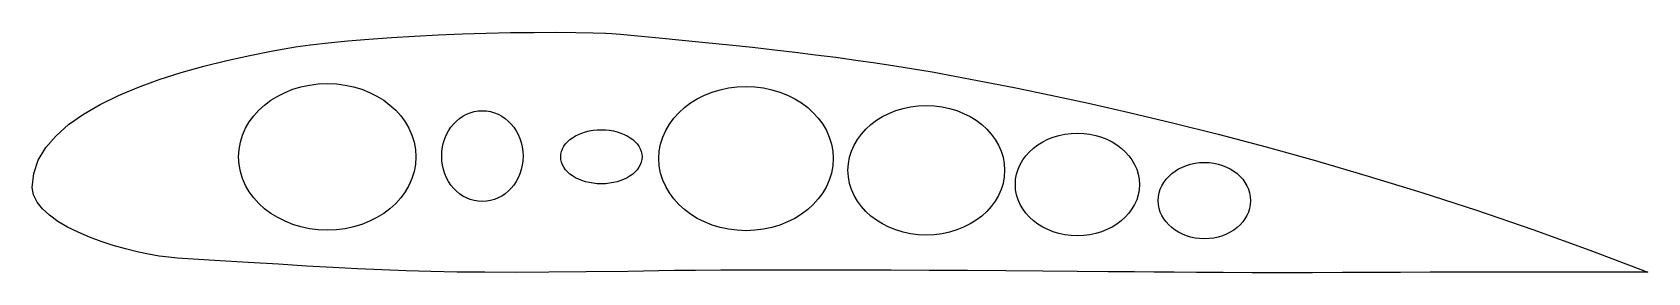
# Model space of a CAD drawing. Extents: x 0 to 175, y 0 to 26.
import ezdxf

# ---------------------------------------------------------------- set-up
doc = ezdxf.new("R2010")
doc.units = 0
doc.layers.add('profile', color=7, linetype='CONTINUOUS')

msp = doc.modelspace()

# ---------------------------------------------------------------- linework, layer by layer
at = {"layer": 'profile', "color": 7}
for p, q in [((26.266144, 24.236388), (28.723188, 24.659129)), ((28.723188, 24.659129), (30.377625, 24.895125)), ((30.377625, 24.895125), (32.286502, 25.115851)), ((32.286502, 25.115851), (34.409309, 25.320484)), ((34.409309, 25.320484), (36.705583, 25.508186)), ((36.705583, 25.508186), (39.134827, 25.678129)), ((39.134827, 25.678129), (41.656553, 25.82948)), ((41.656553, 25.82948), (44.230289, 25.961409)), ((44.230289, 25.961409), (46.815538, 26.073085)), ((46.815538, 26.073085), (49.429254, 26.158534)), ((49.429254, 26.158534), (52.055568, 26.214721)), ((52.055568, 26.214721), (54.604762, 26.245222)), ((54.604762, 26.245222), (56.987125, 26.253614)), ((56.987125, 26.253614), (59.162167, 26.239065)), ((59.162167, 26.239065), (61.023765, 26.206618)), ((61.023765, 26.206618), (62.416564, 26.165725)), ((62.416564, 26.165725), (63.053927, 26.137569)), ((63.053927, 26.137568), (64.00992, 26.049957)), ((64.00992, 26.049957), (65.888978, 25.875064)), ((65.888978, 25.875064), (68.19233, 25.656658)), ((68.19233, 25.656658), (70.683768, 25.415008)), ((70.683768, 25.415008), (73.22554, 25.161569)), ((73.22554, 25.161569), (75.811174, 24.896043)), ((75.811174, 24.896043), (78.33574, 24.626948)), ((78.33574, 24.626948), (80.694308, 24.3628)), ((18.776623, 22.571806), (21.265502, 23.19388)), ((21.265502, 23.19388), (23.771123, 23.748358)), ((23.771123, 23.748358), (26.266144, 24.236388)), ((80.694308, 24.3628), (82.929638, 24.098891)), ((82.929638, 24.098891), (85.150126, 23.82465)), ((85.150126, 23.82465), (87.349305, 23.539773)), ((87.349305, 23.539773), (89.520704, 23.243966)), ((89.520704, 23.243966), (91.657851, 22.936931)), ((91.657851, 22.936931), (93.754278, 22.618371)), ((11.68415, 20.288451), (13.958588, 21.120246)), ((13.958588, 21.120246), (16.331863, 21.88098)), ((16.331863, 21.88098), (18.776623, 22.571806)), ((93.754278, 22.618371), (95.803513, 22.287989)), ((95.803513, 22.287989), (97.799085, 21.945487)), ((97.799085, 21.945487), (100.440931, 21.467408)), ((100.440931, 21.467408), (103.481998, 20.893427)), ((7.541255, 18.407071), (9.535918, 19.384445)), ((9.535918, 19.384445), (11.68415, 20.288451)), ((26.062644, 18.874311), (26.803281, 19.332445)), ((26.803281, 19.332445), (27.596511, 19.731073)), ((27.596511, 19.731073), (28.4375, 20.066193)), ((28.4375, 20.066193), (29.321411, 20.333805)), ((29.321411, 20.333805), (30.24341, 20.529909)), ((30.24341, 20.529909), (31.198659, 20.650506)), ((31.198659, 20.650506), (32.182323, 20.691593)), ((32.182323, 20.691593), (33.165987, 20.650506)), ((33.165987, 20.650506), (34.121236, 20.529909)), ((34.121236, 20.529909), (35.043235, 20.333805)), ((35.043235, 20.333805), (35.927146, 20.066193)), ((35.927146, 20.066193), (36.768136, 19.731073)), ((36.768136, 19.731073), (37.561366, 19.332445)), ((37.561366, 19.332445), (38.302003, 18.874311)), ((72.325742, 19.034882), (73.105752, 19.426866)), ((73.105752, 19.426866), (73.932725, 19.7564)), ((73.932725, 19.7564), (74.801904, 20.019552)), ((74.801904, 20.019552), (75.708536, 20.212388)), ((75.708536, 20.212388), (76.647864, 20.330974)), ((76.647864, 20.330974), (77.615134, 20.371377)), ((77.615134, 20.371377), (78.582404, 20.330974)), ((78.582404, 20.330974), (79.521732, 20.212388)), ((79.521732, 20.212388), (80.428364, 20.019552)), ((80.428364, 20.019552), (81.297544, 19.7564)), ((81.297544, 19.7564), (82.124517, 19.426866)), ((82.124517, 19.426866), (82.904526, 19.034882)), ((103.481998, 20.893427), (106.899913, 20.218935)), ((106.899913, 20.218935), (110.672306, 19.439327)), ((110.672306, 19.439327), (114.776805, 18.549989)), ((5.727539, 17.35517), (7.541255, 18.407071)), ((24.204661, 17.182868), (24.758498, 17.795522)), ((24.758498, 17.795522), (25.379438, 18.36067)), ((25.379438, 18.36067), (26.062644, 18.874311)), ((38.302003, 18.874311), (38.985208, 18.36067)), ((38.985208, 18.36067), (39.606148, 17.795522)), ((39.606148, 17.795522), (40.159986, 17.182868)), ((47.697573, 17.517689), (48.120694, 17.639177)), ((48.120694, 17.639177), (48.559077, 17.713879)), ((48.559077, 17.713879), (49.010502, 17.73933)), ((49.010502, 17.73933), (49.461923, 17.713879)), ((49.461923, 17.713879), (49.900307, 17.639177)), ((49.900307, 17.639177), (50.32343, 17.517689)), ((70.31504, 17.523574), (70.925631, 18.079303)), ((70.925631, 18.079303), (71.597449, 18.584383)), ((71.597449, 18.584383), (72.325742, 19.034882)), ((82.904526, 19.034882), (83.632819, 18.584383)), ((83.632819, 18.584383), (84.304638, 18.079303)), ((84.304638, 18.079303), (84.915229, 17.523574)), ((93.126484, 17.455651), (93.869358, 17.751673)), ((93.869358, 17.751673), (94.650146, 17.988064)), ((94.650146, 17.988064), (95.464578, 18.161289)), ((95.464578, 18.161289), (96.308381, 18.267816)), ((96.308381, 18.267816), (97.177285, 18.30411)), ((97.177285, 18.30411), (98.046188, 18.267816)), ((98.046188, 18.267816), (98.889991, 18.161289)), ((98.889991, 18.161289), (99.704424, 17.988064)), ((99.704424, 17.988064), (100.485212, 17.751673)), ((100.485212, 17.751673), (101.228086, 17.455651)), ((114.776805, 18.549989), (119.19104, 17.546312)), ((119.19104, 17.546312), (123.892641, 16.423686)), ((2.75234, 15.023196), (4.122101, 16.2276)), ((4.122101, 16.2276), (5.727539, 17.35517)), ((22.99412, 15.09987), (23.317635, 15.831041)), ((23.317635, 15.831041), (23.722761, 16.526707)), ((23.722761, 16.526707), (24.204661, 17.182868)), ((40.159986, 17.182868), (40.641885, 16.526707)), ((40.641885, 16.526707), (41.047011, 15.831041)), ((41.047011, 15.831041), (41.370526, 15.09987)), ((45.349395, 15.565801), (45.603561, 15.945302)), ((45.603561, 15.945302), (45.888523, 16.29539)), ((45.888523, 16.29539), (46.20206, 16.613576)), ((46.20206, 16.613576), (46.541952, 16.89737)), ((46.541952, 16.89737), (46.905982, 17.144309)), ((46.905982, 17.144309), (47.291927, 17.351903)), ((47.291927, 17.351903), (47.697573, 17.517689)), ((50.32343, 17.517689), (50.729073, 17.351903)), ((50.729073, 17.351903), (51.115021, 17.144309)), ((51.115021, 17.144309), (51.479049, 16.89737)), ((51.479049, 16.89737), (51.818944, 16.613576)), ((51.818944, 16.613576), (52.132479, 16.29539)), ((52.132479, 16.29539), (52.417442, 15.945302)), ((52.417442, 15.945302), (52.671607, 15.565801)), ((68.898191, 15.591834), (69.296565, 16.275906)), ((69.296565, 16.275906), (69.770433, 16.92113)), ((69.770433, 16.92113), (70.31504, 17.523574)), ((84.915229, 17.523574), (85.459836, 16.92113)), ((85.459836, 16.92113), (85.933704, 16.275906)), ((85.933704, 16.275906), (86.332077, 15.591834)), ((90.619573, 15.745914), (91.16807, 16.245128)), ((91.16807, 16.245128), (91.771568, 16.698844)), ((91.771568, 16.698844), (92.425797, 17.103529)), ((92.425797, 17.103529), (93.126484, 17.455651)), ((101.228086, 17.455651), (101.928772, 17.103529)), ((101.928772, 17.103529), (102.583002, 16.698844)), ((102.583002, 16.698844), (103.1865, 16.245128)), ((103.1865, 16.245128), (103.734997, 15.745914)), ((123.892641, 16.423686), (128.859235, 15.177504)), ((1.645599, 13.74081), (2.75234, 15.023196)), ((22.611262, 13.54701), (22.75705, 14.337192)), ((22.75705, 14.337192), (22.99412, 15.09987)), ((41.370526, 15.09987), (41.607596, 14.337192)), ((41.607596, 14.337192), (41.753385, 13.54701)), ((44.685057, 13.80299), (44.793853, 14.27543)), ((44.793853, 14.27543), (44.942321, 14.728388)), ((44.942321, 14.728388), (45.128241, 15.159325)), ((45.128241, 15.159325), (45.349395, 15.565801)), ((52.671607, 15.565801), (52.892762, 15.159325)), ((52.892762, 15.159325), (53.07868, 14.728388)), ((53.07868, 14.728388), (53.227148, 14.27543)), ((53.227148, 14.27543), (53.335944, 13.80299)), ((57.852536, 13.879825), (58.038457, 14.136314)), ((58.038457, 14.136314), (58.259609, 14.378249)), ((58.259609, 14.378249), (58.513777, 14.604131)), ((58.513777, 14.604131), (58.79874, 14.812513)), ((58.79874, 14.812513), (59.112275, 15.001895)), ((59.112275, 15.001895), (59.452167, 15.170805)), ((59.452167, 15.170805), (59.816197, 15.31777)), ((59.816197, 15.31777), (60.202143, 15.441341)), ((60.202143, 15.441341), (60.607788, 15.54002)), ((60.607788, 15.54002), (61.030909, 15.612334)), ((61.030909, 15.612334), (61.469293, 15.656784)), ((61.469293, 15.656784), (61.920717, 15.672024)), ((61.920717, 15.672024), (62.372139, 15.656784)), ((62.372139, 15.656784), (62.810522, 15.612334)), ((62.810522, 15.612334), (63.233646, 15.54002)), ((63.233646, 15.54002), (63.639289, 15.441341)), ((63.639289, 15.441341), (64.025237, 15.31777)), ((64.025237, 15.31777), (64.389264, 15.170805)), ((64.389264, 15.170805), (64.729159, 15.001895)), ((64.729159, 15.001895), (65.042695, 14.812513)), ((65.042695, 14.812513), (65.327657, 14.604131)), ((65.327657, 14.604131), (65.581822, 14.378249)), ((65.581822, 14.378249), (65.802977, 14.136314)), ((65.802977, 14.136314), (65.988895, 13.879825)), ((68.20359, 13.345871), (68.346949, 14.122883)), ((68.346949, 14.122883), (68.580068, 14.872849)), ((68.580068, 14.872849), (68.898191, 15.591834)), ((86.332077, 15.591834), (86.650201, 14.872849)), ((86.650201, 14.872849), (86.883319, 14.122883)), ((86.883319, 14.122883), (87.026678, 13.345871)), ((89.34681, 14.010622), (89.704672, 14.625127)), ((89.704672, 14.625127), (90.130349, 15.204736)), ((90.130349, 15.204736), (90.619573, 15.745914)), ((103.734997, 15.745914), (104.22422, 15.204736)), ((104.22422, 15.204736), (104.649898, 14.625127)), ((104.649898, 14.625127), (105.007759, 14.010622)), ((108.809416, 13.676709), (109.28766, 14.036258)), ((109.28766, 14.036258), (109.806106, 14.356952)), ((109.806106, 14.356952), (110.361367, 14.635991)), ((110.361367, 14.635991), (110.950059, 14.870575)), ((110.950059, 14.870575), (111.568797, 15.057904)), ((111.568797, 15.057904), (112.214196, 15.195176)), ((112.214196, 15.195176), (112.882871, 15.279594)), ((112.882871, 15.279594), (113.571436, 15.308355)), ((113.571436, 15.308355), (114.26, 15.279594)), ((114.26, 15.279594), (114.928675, 15.195176)), ((114.928675, 15.195176), (115.574074, 15.057904)), ((115.574074, 15.057904), (116.192812, 14.870575)), ((116.192812, 14.870575), (116.781504, 14.635991)), ((116.781504, 14.635991), (117.336765, 14.356952)), ((117.336765, 14.356952), (117.855211, 14.036258)), ((117.855211, 14.036258), (118.333455, 13.676709)), ((128.859235, 15.177504), (134.068443, 13.803151)), ((0.330641, 10.937472), (0.829245, 12.379288)), ((0.829245, 12.379288), (1.645599, 13.74081)), ((22.561591, 12.733324), (22.611262, 13.54701)), ((22.611262, 11.919637), (22.561591, 12.733324)), ((41.753385, 13.54701), (41.803055, 12.733324)), ((41.803055, 12.733324), (41.753385, 11.919637)), ((44.595358, 12.809444), (44.618152, 13.313481)), ((44.618152, 12.305406), (44.595358, 12.809444)), ((44.618152, 13.313481), (44.685057, 13.80299)), ((44.685057, 11.815897), (44.618152, 12.305406)), ((53.335944, 13.80299), (53.40285, 13.313481)), ((53.40285, 12.305406), (53.335944, 11.815897)), ((53.40285, 13.313481), (53.425634, 12.809444)), ((53.425634, 12.809444), (53.40285, 12.305406)), ((57.505582, 12.737663), (57.528366, 13.037663)), ((57.528366, 12.437664), (57.505582, 12.737663)), ((57.528366, 13.037663), (57.595272, 13.329026)), ((57.595272, 12.1463), (57.528366, 12.437664)), ((57.595272, 13.329026), (57.704068, 13.610229)), ((57.704068, 13.610229), (57.852536, 13.879825)), ((65.988895, 13.879825), (66.137363, 13.610229)), ((66.137363, 13.610229), (66.246159, 13.329026)), ((66.246159, 13.329026), (66.313065, 13.037663)), ((66.313065, 12.437664), (66.246159, 12.1463)), ((66.313065, 13.037663), (66.335849, 12.737663)), ((66.335849, 12.737663), (66.313065, 12.437664)), ((68.154747, 12.545745), (68.20359, 13.345871)), ((68.20359, 11.74562), (68.154747, 12.545745)), ((87.026678, 13.345871), (87.075521, 12.545745)), ((87.075521, 12.545745), (87.026678, 11.74562)), ((88.722847, 11.993062), (88.851627, 12.691056)), ((88.851627, 12.691056), (89.061038, 13.364754)), ((89.061038, 13.364754), (89.34681, 14.010622)), ((105.007759, 14.010622), (105.293531, 13.364754)), ((105.293531, 13.364754), (105.502943, 12.691056)), ((105.502943, 12.691056), (105.631723, 11.993062)), ((107.366154, 11.905968), (107.649742, 12.392935)), ((107.649742, 12.392935), (107.987072, 12.852247)), ((107.987072, 12.852247), (108.374758, 13.281105)), ((108.374758, 13.281105), (108.809416, 13.676709)), ((118.333455, 13.676709), (118.768113, 13.281105)), ((118.768113, 13.281105), (119.155799, 12.852247)), ((119.155799, 12.852247), (119.493129, 12.392935)), ((119.493129, 12.392935), (119.776717, 11.905968)), ((134.068443, 13.803151), (139.49791, 12.296025)), ((139.49791, 12.296025), (145.125244, 10.651511)), ((0.177154, 9.414213), (0.330641, 10.937472)), ((22.75705, 11.129455), (22.611262, 11.919637)), ((22.99412, 10.366778), (22.75705, 11.129455)), ((41.607596, 11.129455), (41.370526, 10.366778)), ((41.753385, 11.919637), (41.607596, 11.129455)), ((44.793853, 11.343432), (44.685057, 11.815897)), ((44.942321, 10.890499), (44.793853, 11.343432)), ((45.128241, 10.459588), (44.942321, 10.890499)), ((53.07868, 10.890499), (52.892762, 10.459588)), ((53.227148, 11.343432), (53.07868, 10.890499)), ((53.335944, 11.815897), (53.227148, 11.343432)), ((57.704068, 11.865097), (57.595272, 12.1463)), ((57.852536, 11.595501), (57.704068, 11.865097)), ((58.038457, 11.339038), (57.852536, 11.595501)), ((58.259609, 11.097103), (58.038457, 11.339038)), ((58.513777, 10.871195), (58.259609, 11.097103)), ((58.79874, 10.662839), (58.513777, 10.871195)), ((59.112275, 10.473456), (58.79874, 10.662839)), ((65.042695, 10.662839), (64.729159, 10.473456)), ((65.327657, 10.871195), (65.042695, 10.662839)), ((65.581822, 11.097103), (65.327657, 10.871195)), ((65.802977, 11.339038), (65.581822, 11.097103)), ((65.988895, 11.595501), (65.802977, 11.339038)), ((66.137363, 11.865097), (65.988895, 11.595501)), ((66.246159, 12.1463), (66.137363, 11.865097)), ((68.346949, 10.968608), (68.20359, 11.74562)), ((68.580068, 10.218642), (68.346949, 10.968608)), ((86.883319, 10.968608), (86.650201, 10.218642)), ((87.026678, 11.74562), (86.883319, 10.968608)), ((88.678971, 11.274305), (88.722847, 11.993062)), ((88.722847, 10.555548), (88.678971, 11.274305)), ((88.851627, 9.857554), (88.722847, 10.555548)), ((105.631723, 10.555548), (105.502943, 9.857554)), ((105.631723, 11.993062), (105.675598, 11.274305)), ((105.675598, 11.274305), (105.631723, 10.555548)), ((106.871692, 10.307147), (106.973744, 10.860274)), ((106.973744, 10.860274), (107.139693, 11.394149)), ((107.139693, 11.394149), (107.366154, 11.905968)), ((119.776717, 11.905968), (120.003178, 11.394149)), ((120.003178, 11.394149), (120.169127, 10.860274)), ((120.169127, 10.860274), (120.271179, 10.307147)), ((123.192363, 10.296724), (123.48082, 10.615815)), ((123.48082, 10.615815), (123.804226, 10.910163)), ((123.804226, 10.910163), (124.160062, 11.177685)), ((124.160062, 11.177685), (124.545811, 11.416296)), ((124.545811, 11.416296), (124.958951, 11.623915)), ((124.958951, 11.623915), (125.396967, 11.798456)), ((125.396967, 11.798456), (125.857337, 11.937838)), ((125.857337, 11.937838), (126.337545, 12.039975)), ((126.337545, 12.039975), (126.83507, 12.102786)), ((126.83507, 12.102786), (127.347396, 12.124186)), ((127.347396, 12.124186), (127.859721, 12.102786)), ((127.859721, 12.102786), (128.357246, 12.039975)), ((128.357246, 12.039975), (128.837454, 11.937838)), ((128.837454, 11.937838), (129.297824, 11.798456)), ((129.297824, 11.798456), (129.73584, 11.623915)), ((129.73584, 11.623915), (130.14898, 11.416296)), ((130.14898, 11.416296), (130.534729, 11.177685)), ((130.534729, 11.177685), (130.890565, 10.910163)), ((130.890565, 10.910163), (131.213971, 10.615815)), ((131.213971, 10.615815), (131.502428, 10.296724)), ((145.125244, 10.651511), (150.928091, 8.865001)), ((0.317382, 8.603175), (0.177154, 9.414213)), ((23.317635, 9.635606), (22.99412, 10.366778)), ((23.722761, 8.93994), (23.317635, 9.635606)), ((24.204661, 8.28378), (23.722761, 8.93994)), ((40.641885, 8.93994), (40.159986, 8.28378)), ((41.047011, 9.635606), (40.641885, 8.93994)), ((41.370526, 10.366778), (41.047011, 9.635606)), ((45.349395, 10.053112), (45.128241, 10.459588)), ((45.603561, 9.673585), (45.349395, 10.053112)), ((45.888523, 9.323497), (45.603561, 9.673585)), ((46.20206, 9.005311), (45.888523, 9.323497)), ((46.541952, 8.721491), (46.20206, 9.005311)), ((51.818944, 9.005311), (51.479049, 8.721491)), ((52.132479, 9.323497), (51.818944, 9.005311)), ((52.417442, 9.673585), (52.132479, 9.323497)), ((52.671607, 10.053112), (52.417442, 9.673585)), ((52.892762, 10.459588), (52.671607, 10.053112)), ((59.452167, 10.304521), (59.112275, 10.473456)), ((59.816197, 10.157557), (59.452167, 10.304521)), ((60.202143, 10.033986), (59.816197, 10.157557)), ((60.607788, 9.935332), (60.202143, 10.033986)), ((61.030909, 9.863018), (60.607788, 9.935332)), ((61.469293, 9.818543), (61.030909, 9.863018)), ((61.920717, 9.803303), (61.469293, 9.818543)), ((62.372139, 9.818543), (61.920717, 9.803303)), ((62.810522, 9.863018), (62.372139, 9.818543)), ((63.233646, 9.935332), (62.810522, 9.863018)), ((63.639289, 10.033986), (63.233646, 9.935332)), ((64.025237, 10.157557), (63.639289, 10.033986)), ((64.389264, 10.304521), (64.025237, 10.157557)), ((64.729159, 10.473456), (64.389264, 10.304521)), ((68.898191, 9.499656), (68.580068, 10.218642)), ((69.296565, 8.815585), (68.898191, 9.499656)), ((69.770433, 8.170361), (69.296565, 8.815585)), ((85.933704, 8.815585), (85.459836, 8.170361)), ((86.332077, 9.499656), (85.933704, 8.815585)), ((86.650201, 10.218642), (86.332077, 9.499656)), ((89.061038, 9.183857), (88.851627, 9.857554)), ((89.34681, 8.537988), (89.061038, 9.183857)), ((105.293531, 9.183857), (105.007759, 8.537988)), ((105.502943, 9.857554), (105.293531, 9.183857)), ((106.836923, 9.737566), (106.871692, 10.307147)), ((106.871692, 9.167985), (106.836923, 9.737566)), ((106.973744, 8.614858), (106.871692, 9.167985)), ((120.271179, 9.167985), (120.169127, 8.614858)), ((120.271179, 10.307147), (120.305948, 9.737566)), ((120.305948, 9.737566), (120.271179, 9.167985)), ((122.362467, 8.403048), (122.438399, 8.814602)), ((122.438399, 8.814602), (122.561873, 9.211829)), ((122.561873, 9.211829), (122.73037, 9.592648)), ((122.73037, 9.592648), (122.941373, 9.954974)), ((122.941373, 9.954974), (123.192363, 10.296724)), ((131.502428, 10.296724), (131.753418, 9.954974)), ((131.753418, 9.954974), (131.964421, 9.592648)), ((131.964421, 9.592648), (132.132918, 9.211829)), ((132.132918, 9.211829), (132.256392, 8.814602)), ((132.256392, 8.814602), (132.332324, 8.403048)), ((150.928091, 8.865001), (156.884071, 6.931884)), ((0.69092, 7.827592), (0.317382, 8.603175)), ((1.271839, 7.089339), (0.69092, 7.827592)), ((2.03421, 6.390297), (1.271839, 7.089339)), ((24.758498, 7.671126), (24.204661, 8.28378)), ((25.379438, 7.105978), (24.758498, 7.671126)), ((26.062644, 6.592336), (25.379438, 7.105978)), ((38.985208, 7.105978), (38.302003, 6.592336)), ((39.606148, 7.671126), (38.985208, 7.105978)), ((40.159986, 8.28378), (39.606148, 7.671126)), ((46.905982, 8.474578), (46.541952, 8.721491)), ((47.291927, 8.266984), (46.905982, 8.474578)), ((47.697573, 8.101198), (47.291927, 8.266984)), ((48.120694, 7.979735), (47.697573, 8.101198)), ((48.559077, 7.905008), (48.120694, 7.979735)), ((49.010502, 7.879583), (48.559077, 7.905008)), ((49.461923, 7.905008), (49.010502, 7.879583)), ((49.900307, 7.979735), (49.461923, 7.905008)), ((50.32343, 8.101198), (49.900307, 7.979735)), ((50.729073, 8.266984), (50.32343, 8.101198)), ((51.115021, 8.474578), (50.729073, 8.266984)), ((51.479049, 8.721491), (51.115021, 8.474578)), ((70.31504, 7.567917), (69.770433, 8.170361)), ((70.925631, 7.012188), (70.31504, 7.567917)), ((71.597449, 6.507108), (70.925631, 7.012188)), ((84.304638, 7.012188), (83.632819, 6.507108)), ((84.915229, 7.567917), (84.304638, 7.012188)), ((85.459836, 8.170361), (84.915229, 7.567917)), ((89.704672, 7.923483), (89.34681, 8.537988)), ((90.130349, 7.343875), (89.704672, 7.923483)), ((90.619573, 6.802697), (90.130349, 7.343875)), ((104.22422, 7.343875), (103.734997, 6.802697)), ((104.649898, 7.923483), (104.22422, 7.343875)), ((105.007759, 8.537988), (104.649898, 7.923483)), ((107.139693, 8.080985), (106.973744, 8.614858)), ((107.366154, 7.569164), (107.139693, 8.080985)), ((107.649742, 7.082198), (107.366154, 7.569164)), ((107.987072, 6.622886), (107.649742, 7.082198)), ((119.493129, 7.082198), (119.155799, 6.622886)), ((119.776717, 7.569164), (119.493129, 7.082198)), ((120.003178, 8.080985), (119.776717, 7.569164)), ((120.169127, 8.614858), (120.003178, 8.080985)), ((122.336597, 7.979253), (122.362467, 8.403048)), ((122.362467, 7.555458), (122.336597, 7.979253)), ((122.438399, 7.143905), (122.362467, 7.555458)), ((122.561873, 6.746677), (122.438399, 7.143905)), ((132.256392, 7.143905), (132.132918, 6.746677)), ((132.332324, 7.555458), (132.256392, 7.143905)), ((132.332324, 8.403048), (132.358194, 7.979253)), ((132.358194, 7.979253), (132.332324, 7.555458)), ((2.952079, 5.732344), (2.03421, 6.390297)), ((3.99953, 5.117356), (2.952079, 5.732344)), ((26.803281, 6.134202), (26.062644, 6.592336)), ((27.596511, 5.735575), (26.803281, 6.134202)), ((28.4375, 5.400455), (27.596511, 5.735575)), ((29.321411, 5.132843), (28.4375, 5.400455)), ((35.927146, 5.400455), (35.043235, 5.132843)), ((36.768136, 5.735575), (35.927146, 5.400455)), ((37.561366, 6.134202), (36.768136, 5.735575)), ((38.302003, 6.592336), (37.561366, 6.134202)), ((72.325742, 6.056609), (71.597449, 6.507108)), ((73.105752, 5.664625), (72.325742, 6.056609)), ((73.932725, 5.335091), (73.105752, 5.664625)), ((74.801904, 5.071939), (73.932725, 5.335091)), ((81.297544, 5.335091), (80.428364, 5.071939)), ((82.124517, 5.664625), (81.297544, 5.335091)), ((82.904526, 6.056609), (82.124517, 5.664625)), ((83.632819, 6.507108), (82.904526, 6.056609)), ((91.16807, 6.303483), (90.619573, 6.802697)), ((91.771568, 5.849766), (91.16807, 6.303483)), ((92.425797, 5.445081), (91.771568, 5.849766)), ((93.126484, 5.09296), (92.425797, 5.445081)), ((101.928772, 5.445081), (101.228086, 5.09296)), ((102.583002, 5.849766), (101.928772, 5.445081)), ((103.1865, 6.303483), (102.583002, 5.849766)), ((103.734997, 6.802697), (103.1865, 6.303483)), ((108.374758, 6.194028), (107.987072, 6.622886)), ((108.809416, 5.798424), (108.374758, 6.194028)), ((109.28766, 5.438875), (108.809416, 5.798424)), ((109.806106, 5.118181), (109.28766, 5.438875)), ((117.855211, 5.438875), (117.336765, 5.118181)), ((118.333455, 5.798424), (117.855211, 5.438875)), ((118.768113, 6.194028), (118.333455, 5.798424)), ((119.155799, 6.622886), (118.768113, 6.194028)), ((122.73037, 6.365858), (122.561873, 6.746677)), ((122.941373, 6.003532), (122.73037, 6.365858)), ((123.192363, 5.661782), (122.941373, 6.003532)), ((123.48082, 5.342691), (123.192363, 5.661782)), ((123.804226, 5.048344), (123.48082, 5.342691)), ((131.213971, 5.342691), (130.890565, 5.048344)), ((131.502428, 5.661782), (131.213971, 5.342691)), ((131.753418, 6.003532), (131.502428, 5.661782)), ((131.964421, 6.365858), (131.753418, 6.003532)), ((132.132918, 6.746677), (131.964421, 6.365858)), ((156.884071, 6.931884), (162.970817, 4.847553)), ((5.150621, 4.547213), (3.99953, 5.117356)), ((6.379399, 4.023797), (5.150621, 4.547213)), ((7.659958, 3.54898), (6.379399, 4.023797)), ((8.966345, 3.124642), (7.659958, 3.54898)), ((30.24341, 4.936739), (29.321411, 5.132843)), ((31.198659, 4.816142), (30.24341, 4.936739)), ((32.182323, 4.775055), (31.198659, 4.816142)), ((33.165987, 4.816142), (32.182323, 4.775055)), ((34.121236, 4.936739), (33.165987, 4.816142)), ((35.043235, 5.132843), (34.121236, 4.936739)), ((75.708536, 4.879103), (74.801904, 5.071939)), ((76.647864, 4.760517), (75.708536, 4.879103)), ((77.615134, 4.720114), (76.647864, 4.760517)), ((78.582404, 4.760517), (77.615134, 4.720114)), ((79.521732, 4.879103), (78.582404, 4.760517)), ((80.428364, 5.071939), (79.521732, 4.879103)), ((93.869358, 4.796938), (93.126484, 5.09296)), ((94.650146, 4.560547), (93.869358, 4.796938)), ((95.464578, 4.387321), (94.650146, 4.560547)), ((96.308381, 4.280795), (95.464578, 4.387321)), ((97.177285, 4.244501), (96.308381, 4.280795)), ((98.046188, 4.280795), (97.177285, 4.244501)), ((98.889991, 4.387321), (98.046188, 4.280795)), ((99.704424, 4.560547), (98.889991, 4.387321)), ((100.485212, 4.796938), (99.704424, 4.560547)), ((101.228086, 5.09296), (100.485212, 4.796938)), ((110.361367, 4.839142), (109.806106, 5.118181)), ((110.950059, 4.604558), (110.361367, 4.839142)), ((111.568797, 4.417229), (110.950059, 4.604558)), ((112.214196, 4.279957), (111.568797, 4.417229)), ((112.882871, 4.195539), (112.214196, 4.279957)), ((113.571436, 4.166778), (112.882871, 4.195539)), ((114.26, 4.195539), (113.571436, 4.166778)), ((114.928675, 4.279957), (114.26, 4.195539)), ((115.574074, 4.417229), (114.928675, 4.279957)), ((116.192812, 4.604558), (115.574074, 4.417229)), ((116.781504, 4.839142), (116.192812, 4.604558)), ((117.336765, 5.118181), (116.781504, 4.839142)), ((124.160062, 4.780822), (123.804226, 5.048344)), ((124.545811, 4.54221), (124.160062, 4.780822)), ((124.958951, 4.334592), (124.545811, 4.54221)), ((125.396967, 4.16005), (124.958951, 4.334592)), ((125.857337, 4.020669), (125.396967, 4.16005)), ((126.337545, 3.918531), (125.857337, 4.020669)), ((126.83507, 3.855721), (126.337545, 3.918531)), ((127.347396, 3.834321), (126.83507, 3.855721)), ((127.859721, 3.855721), (127.347396, 3.834321)), ((128.357246, 3.918531), (127.859721, 3.855721)), ((128.837454, 4.020669), (128.357246, 3.918531)), ((129.297824, 4.16005), (128.837454, 4.020669)), ((129.73584, 4.334592), (129.297824, 4.16005)), ((130.14898, 4.54221), (129.73584, 4.334592)), ((130.534729, 4.780822), (130.14898, 4.54221)), ((130.890565, 5.048344), (130.534729, 4.780822)), ((162.970817, 4.847553), (169.165961, 2.607396)), ((10.27262, 2.752666), (8.966345, 3.124642)), ((11.552865, 2.434925), (10.27262, 2.752666)), ((12.781126, 2.173301), (11.552865, 2.434925)), ((13.931487, 1.969668), (12.781126, 2.173301)), ((14.977994, 1.825908), (13.931487, 1.969668)), ((15.894718, 1.7439), (14.977994, 1.825908)), ((169.165961, 2.607396), (175.447114, 0.206806)), ((19.948713, 1.497771), (15.894718, 1.7439)), ((23.596439, 1.272225), (19.948713, 1.497771)), ((26.905459, 1.06745), (23.596439, 1.272225)), ((29.943356, 0.883635), (26.905459, 1.06745)), ((32.777696, 0.72097), (29.943356, 0.883635)), ((35.476048, 0.579643), (32.777696, 0.72097)), ((38.105974, 0.459848), (35.476048, 0.579643)), ((40.735051, 0.361774), (38.105974, 0.459848)), ((43.43084, 0.285611), (40.735051, 0.361774)), ((46.26093, 0.231542), (43.43084, 0.285611)), ((49.292873, 0.199766), (46.26093, 0.231542)), ((52.594246, 0.190473), (49.292873, 0.199766)), ((56.232615, 0.203845), (52.594246, 0.190473)), ((60.275553, 0.240075), (56.232615, 0.203845)), ((64.790627, 0.299351), (60.275553, 0.240075)), ((69.845409, 0.381868), (64.790627, 0.299351)), ((72.116301, 0.411973), (69.845409, 0.381868)), ((74.874639, 0.432353), (72.116301, 0.411973)), ((78.04569, 0.443934), (74.874639, 0.432353)), ((81.554726, 0.44762), (78.04569, 0.443934)), ((85.327009, 0.444325), (81.554726, 0.44762)), ((89.287814, 0.434973), (85.327009, 0.444325)), ((93.362405, 0.420475), (89.287814, 0.434973)), ((97.47605, 0.401748), (93.362405, 0.420475)), ((101.632302, 0.378743), (97.47605, 0.401748)), ((105.789975, 0.351962), (101.632302, 0.378743)), ((109.807239, 0.323149), (105.789975, 0.351962)), ((113.542268, 0.29405), (109.807239, 0.323149)), ((116.920323, 0.265582), (113.542268, 0.29405)), ((119.777211, 0.239766), (116.920323, 0.265582)), ((121.88164, 0.219457), (119.777211, 0.239766)), ((122.823388, 0.209713), (121.88164, 0.219457)), ((124.068379, 0.199259), (122.823388, 0.209713)), ((126.476455, 0.183651), (124.068379, 0.199259)), ((129.399249, 0.169951), (126.476455, 0.183651)), ((132.546226, 0.160789), (129.399249, 0.169951)), ((135.761052, 0.157126), (132.546226, 0.160789)), ((139.066342, 0.157719), (135.761052, 0.157126)), ((142.350509, 0.162993), (139.066342, 0.157719)), ((145.501955, 0.173377), (142.350509, 0.162993)), ((148.610373, 0.186789), (145.501955, 0.173377)), ((151.854927, 0.200047), (148.610373, 0.186789)), ((155.258244, 0.211907), (151.854927, 0.200047)), ((158.842893, 0.221106), (155.258244, 0.211907)), ((162.631515, 0.226451), (158.842893, 0.221106)), ((166.646689, 0.226689), (162.631515, 0.226451)), ((170.911021, 0.220549), (166.646689, 0.226689)), ((175.447114, 0.206806), (170.911021, 0.220549))]:
    msp.add_line(p, q, dxfattribs=at)

doc.saveas('drawing.dxf')
